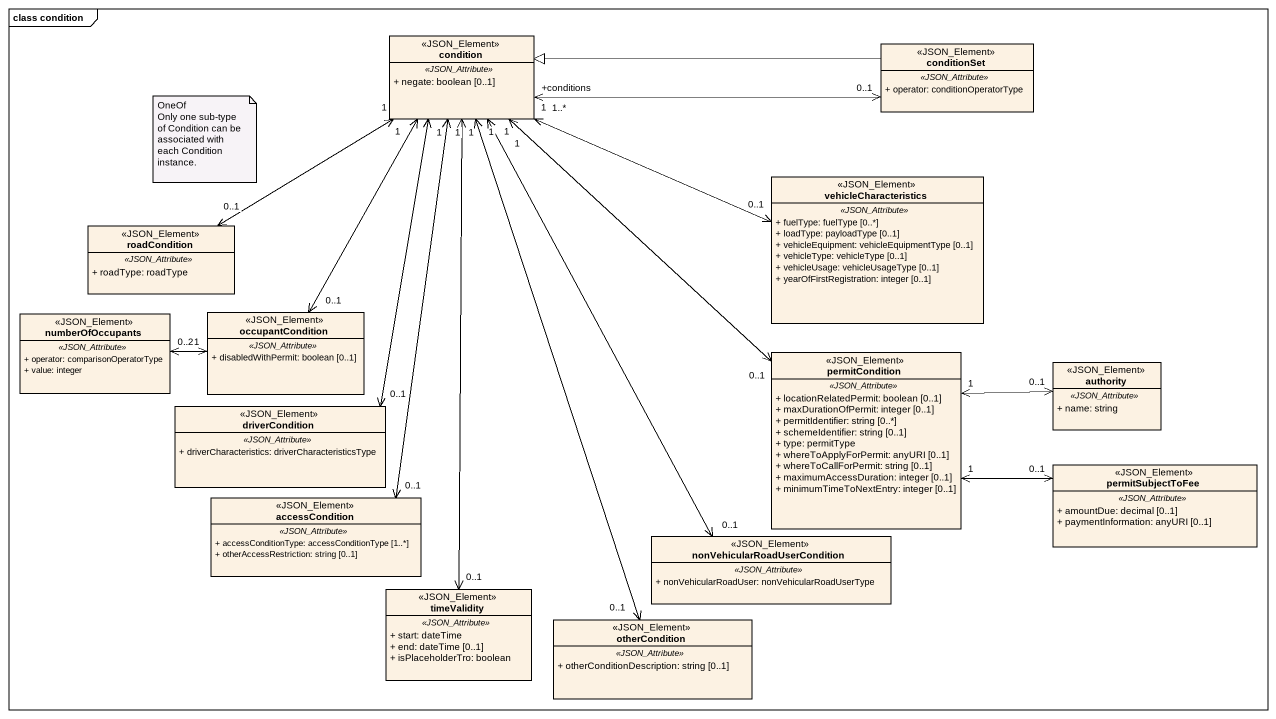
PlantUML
@startuml
mainframe class condition
hide circle
hide empty members
skinparam classAttributeIconSize 0
class condition <<JSON_Element>> {
  .. <<JSON_Attribute>> ..
  + negate: boolean [0..1]
}
class conditionSet <<JSON_Element>> {
  .. <<JSON_Attribute>> ..
  + operator: conditionOperatorType
}
class vehicleCharacteristics <<JSON_Element>> {
  .. <<JSON_Attribute>> ..
  + fuelType: fuelType [0..*]
  + loadType: payloadType [0..1]
  + vehicleEquipment: vehicleEquipmentType [0..1]
  + vehicleType: vehicleType [0..1]
  + vehicleUsage: vehicleUsageType [0..1]
  + yearOfFirstRegistration: integer [0..1]
}
class roadCondition <<JSON_Element>> {
  .. <<JSON_Attribute>> ..
  + roadType: roadType
}
class numberOfOccupants <<JSON_Element>> {
  .. <<JSON_Attribute>> ..
  + operator: comparisonOperatorType
  + value: integer
}
class occupantCondition <<JSON_Element>> {
  .. <<JSON_Attribute>> ..
  + disabledWithPermit: boolean [0..1]
}
class permitCondition <<JSON_Element>> {
  .. <<JSON_Attribute>> ..
  + locationRelatedPermit: boolean [0..1]
  + maxDurationOfPermit: integer [0..1]
  + permitIdentifier: string [0..*]
  + schemeIdentifier: string [0..1]
  + type: permitType
  + whereToApplyForPermit: anyURI [0..1]
  + whereToCallForPermit: string [0..1]
  + maximumAccessDuration: integer [0..1]
  + minimumTimeToNextEntry: integer [0..1]
}
class authority <<JSON_Element>> {
  .. <<JSON_Attribute>> ..
  + name: string
}
class driverCondition <<JSON_Element>> {
  .. <<JSON_Attribute>> ..
  + driverCharacteristics: driverCharacteristicsType
}
class permitSubjectToFee <<JSON_Element>> {
  .. <<JSON_Attribute>> ..
  + amountDue: decimal [0..1]
  + paymentInformation: anyURI [0..1]
}
class accessCondition <<JSON_Element>> {
  .. <<JSON_Attribute>> ..
  + accessConditionType: accessConditionType [1..*]
  + otherAccessRestriction: string [0..1]
}
class "nonVehicularRoadUserCondition" as nonVehicularRoadUserConditio <<JSON_Element>> {
  .. <<JSON_Attribute>> ..
  + nonVehicularRoadUser: nonVehicularRoadUserType
}
class timeValidity <<JSON_Element>> {
  .. <<JSON_Attribute>> ..
  + start: dateTime
  + end: dateTime [0..1]
  + isPlaceholderTro: boolean
}
class otherCondition <<JSON_Element>> {
  .. <<JSON_Attribute>> ..
  + otherConditionDescription: string [0..1]
}
condition "+conditions\n1..*" <-right-> "0..1" conditionSet
condition "1" <-right-> "0..1" vehicleCharacteristics
condition "1" <--> "0..1" roadCondition
condition "1" <--> "0..1" occupantCondition
condition "1" <--> "0..1" permitCondition
condition "1" <--> "0..1" driverCondition
condition "1" <--> "0..1" accessCondition
condition "1" <--> "0..1" timeValidity
conditionSet -left-|> condition
numberOfOccupants "0..2" <-right-> "1" occupantCondition
permitCondition "1" <-right-> "0..1" authority
permitCondition "1" <-right-> "0..1" permitSubjectToFee
nonVehicularRoadUserConditio "0..1" <-up-> "1" condition
otherCondition "0..1" <-up-> "1" condition
note as N1
  OneOf
  Only one sub-type of Condition can be associated with each Condition instance.
end note
@enduml
